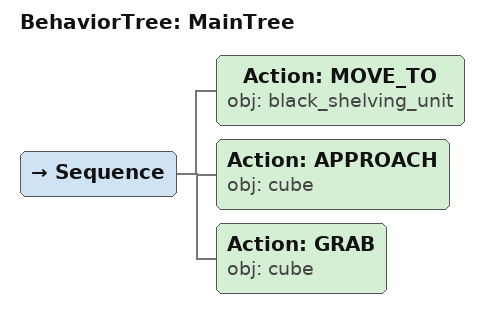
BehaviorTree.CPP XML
<root main_tree_to_execute="MainTree">
  <BehaviorTree ID="MainTree">
    <Sequence>
      <!-- Move to black_shelving_unit -->
      <Action ID="MOVE_TO" obj="black_shelving_unit" />
      <!-- Approach cube -->
      <Action ID="APPROACH" obj="cube" />
      <!-- Grab cube -->
      <Action ID="GRAB" obj="cube" />
    </Sequence>
  </BehaviorTree>
</root>
